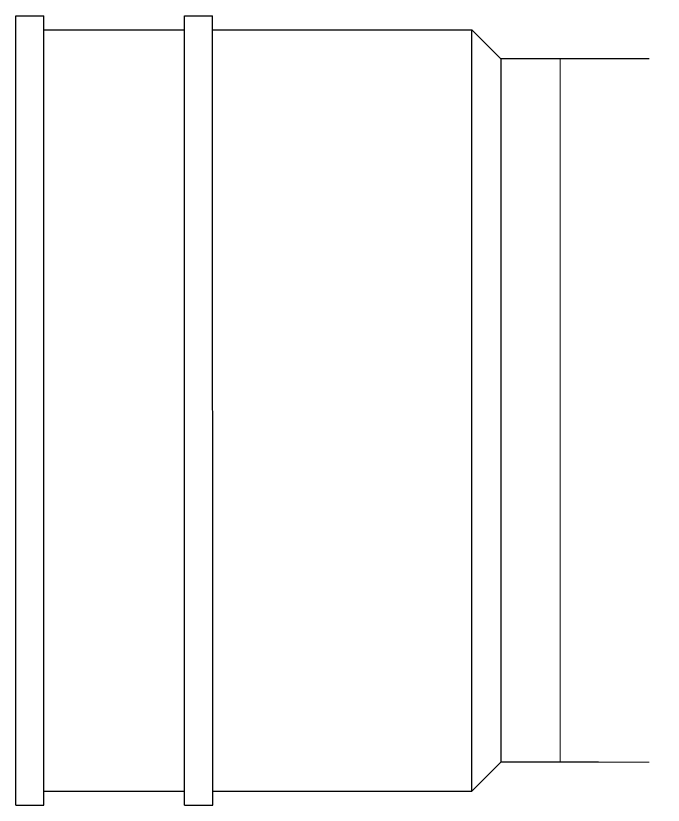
# Model space of a CAD drawing. Header units: metres. Extents: x 4626 to 5839, y 1264 to 1407.
# Drawn here: x 5819.8692 to 5819.9152, y 1312.297 to 1312.3531 of the extents above; entities that cross this region are included whole.
import ezdxf

# ---------------------------------------------------------------- set-up
doc = ezdxf.new("R2010")
doc.units = ezdxf.units.M
doc.layers.add('AMR_IS_Cloaca Primaria', color=7, linetype='Continuous', lineweight=25, true_color=0xa50000)

# ---------------------------------------------------------------- blocks, each defined once
blk = doc.blocks.new('sifon')
blk.add_wipeout([(4965.58025, 901.893233), (4965.582316, 901.891166), (4965.582315, 901.880627), (4965.584318, 901.878626), (4965.630317, 901.878622), (4965.632315, 901.880622), (4965.632316, 901.891161), (4965.634384, 901.893228), (4965.634385, 901.911661), (4965.635385, 901.91166), (4965.635386, 901.91366), (4965.634386, 901.913661), (4965.634387, 901.923661), (4965.635387, 901.92366), (4965.635387, 901.92566), (4965.579253, 901.925666), (4965.579253, 901.923666), (4965.580253, 901.923666), (4965.580252, 901.913666), (4965.579252, 901.913666), (4965.579251, 901.911666), (4965.580251, 901.911666)]).dxf.layer = 'AMR_IS_Cloaca Primaria'
at = {"layer": 'AMR_IS_Cloaca Primaria'}
for p, q in [((4965.579253, 901.925666), (4965.579253, 901.923666)), ((4965.635387, 901.92566), (4965.579253, 901.925666)), ((4965.63482, 901.92566), (4965.57982, 901.925666)), ((4965.635387, 901.92566), (4965.635387, 901.92366)), ((4965.635387, 901.92366), (4965.579253, 901.923666)), ((4965.580253, 901.923666), (4965.580252, 901.913666)), ((4965.634387, 901.923661), (4965.634386, 901.913661)), ((4965.579252, 901.913666), (4965.579251, 901.911666)), ((4965.635386, 901.91366), (4965.579252, 901.913666)), ((4965.634819, 901.91366), (4965.579819, 901.913666)), ((4965.635386, 901.91366), (4965.635385, 901.91166)), ((4965.635385, 901.91166), (4965.579251, 901.911666)), ((4965.580251, 901.911666), (4965.58025, 901.893233)), ((4965.634385, 901.911661), (4965.634384, 901.893228)), ((4965.634384, 901.893228), (4965.58025, 901.893233)), ((4965.58025, 901.893233), (4965.582316, 901.891166)), ((4965.632316, 901.891161), (4965.634384, 901.893228)), ((4965.582315, 901.880627), (4965.582316, 901.891166)), ((4965.582316, 901.891166), (4965.632316, 901.891161)), ((4965.632315, 901.88423), (4965.632316, 901.891161))]:
    blk.add_line(p, q, dxfattribs=at)
at = {"layer": 'AMR_IS_Cloaca Primaria', "lineweight": 9}
blk.add_lwpolyline([(4965.582315, 901.880627), (4965.582316, 901.886946), (4965.632316, 901.886941), (4965.632315, 901.880622)], dxfattribs=at)

msp = doc.modelspace()

# ---------------------------------------------------------------- block references
at = {"layer": 'AMR_IS_Cloaca Primaria', "xscale": -1, "rotation": 90}
msp.add_blockref('sifon', (6721.794838, 6277.932353), dxfattribs=at)

doc.saveas('drawing.dxf')
